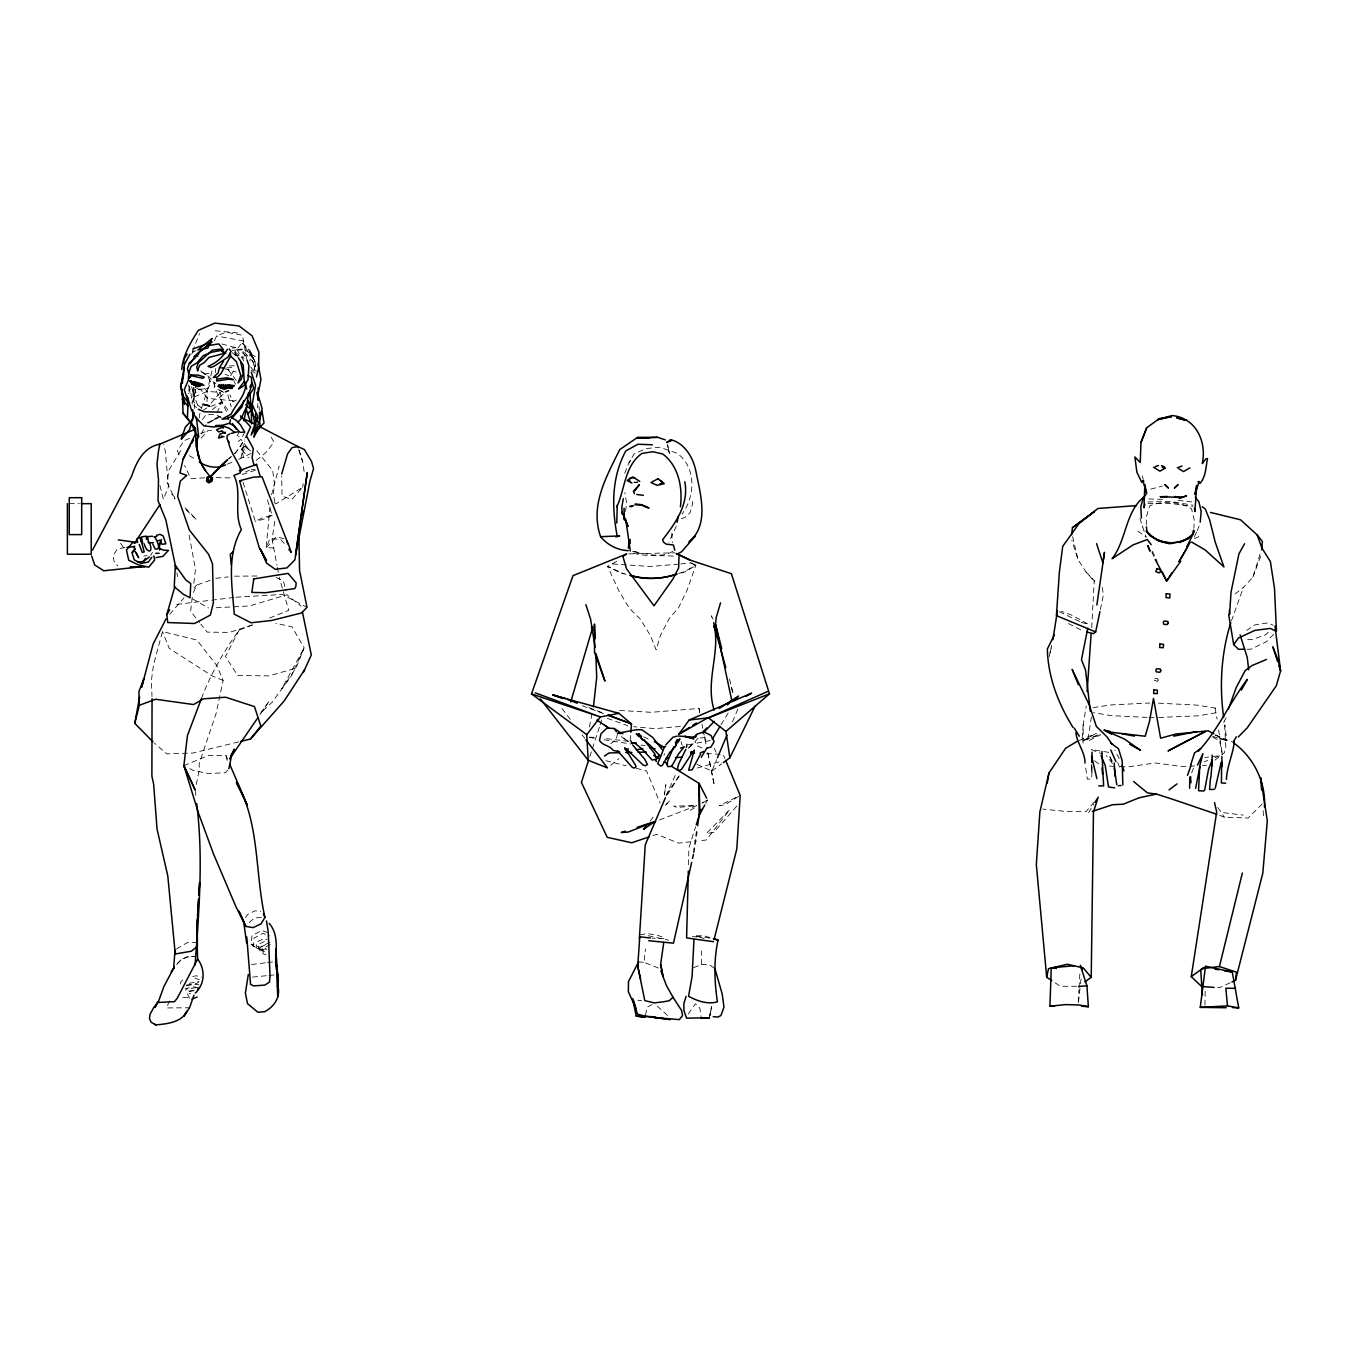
<?xml version="1.0" encoding="UTF-8"?>
<svg xmlns="http://www.w3.org/2000/svg" width="1348" height="1348" viewBox="0 0 1348 1348"><rect width="100%" height="100%" fill="white"/><g stroke="black" fill="none" stroke-linecap="round" stroke-linejoin="round"><path stroke-width="0.75" stroke-dasharray="5 3.75" d="M693.597 967.729L701.482 964.393L701.516 950.93M1083.067 743.119L1083.202 724.735L1086.269 705.998M206.985 401.721L207.12 391.426L212.495 368.931M1204.96 1005.119L1205.179 988.741M688.491 864.725L688.912 847.993L695.619 826.728M1146.272 525.046L1146.491 516.452L1149.574 505.921C1162.768 500.411 1179.197 501.338 1191.497 508.735L1194.193 519.721L1193.907 528.315M254.536 369.975L254.907 361.668L249.886 350.649L242.741 343.538L255.008 361.786L256.086 371.677M1078.282 1002.086L1078.956 989.786M1079.074 987.73L1079.984 971.335M1091.981 771.932L1091.594 778.976L1087.347 779.11L1085.275 764.788M1083.202 724.735L1081.938 741.333L1096.396 733.245M214.585 382.663L214.265 386.724L219.387 397.778L229.514 412.421M215.377 372.537L215.697 368.476M630.156 740.473L630.645 734.256M189.293 386.219L188.787 391.847L189.95 393.33L188.13 393.532M269.988 506.831L266.163 547.743L274.79 547.928M1091.711 627.663L1094.256 580.28L1094.677 581.814L1086.067 571.973L1078.063 559.774L1071.829 540.177M263.534 950.475L253.188 946.229L251.166 944.021L252.009 935.596L261.832 930.44L268.993 933.052M266.028 954.704L262.877 953.693L263.146 951.048L266.567 949.396M195.679 389.336L195.275 393.161L200.077 388.847L207.727 398.368L236.254 401.131M1078.501 1002.12L1080.27 985.894M1080.489 983.855L1081.382 975.733M257.434 407.753L257.906 403.709M658.313 968.033L644.007 962.304L645.49 949.076M192.242 597.316L190.624 611.385L199.555 622.557M193.859 583.246L195.477 569.159L189.108 534.971M664.446 794.68L665.811 784.688L664.294 794.73M625.489 511.381L626.651 503.175L624.832 492.542M274.79 521.171L272.077 539.284L276.947 565.267M302.609 487.251L303.182 483.679M180.463 984.006L180.834 981.748L183.867 979.12M199.083 418.166L200.161 411.966M196.252 784.553L199.234 769.792L199.201 763.474L216.118 713.429L223.145 680.42L216.859 665.558L196.808 640.014L162.501 631.572L153.588 664.463L151.431 680.117L151.987 696.646M1091.408 716.917L1087.752 741.215L1100.44 734.778M709.857 1015.785L711.693 1006.568L709.705 1015.988M240.972 458.168L244.258 440.964M617.519 733.329L616.39 739.193L610.779 743.742M589.396 726.993L592.227 712.839M709.301 1017.875L711.34 1007.681M1100.356 609.515L1103.338 595.26L1102.057 584.914M271.571 494.901L279.188 466.037M1049.132 656.779L1051.659 645.372M195.443 389.875L192.629 402.159L193.691 387.499L194.584 408.528M1050.092 652.786L1052.013 644.782M645.406 1015.196L647.343 1007.175L654.184 1003.384M253.761 370.565L255.429 364.482L244.662 352.451M664.059 755.284L664.513 753.65M1235.088 593.962L1243.446 587.391L1252.798 577.332L1261.947 548.147M242.623 453.602L245.42 445.817L241.612 449.154L243.617 457.663L248.874 457.612M589.817 756.548L591.755 750.583M592.395 748.595L599.523 726.707M600.163 724.702L602.101 718.737M201.425 408.225L207.12 391.426L204.559 388.207M1231.465 620.805L1243.446 587.391M1252.798 577.332L1261.239 554.769M201.509 698.399C210.676 673.983 224.004 651.017 239.169 630.038L252.244 624.95M624.714 473.283L628.977 462.617L634.116 453.973L646.08 448.564L659.694 447.233L677.134 453.265C696.528 467.267 695.315 496.468 682.021 514.06M192.376 351.424L199.555 333.596M260.029 714.558L269.381 700.909L260.568 713.21L272.043 702.291L291.337 675.988L304.176 647.815L281.766 688.744L295.937 668.237L304.176 647.815L291.926 626.803L275.649 623.265M1191.632 772.724L1194.581 765.462M169.444 1000.89L166.545 1007.933L189.529 1007.782M206.396 388.578L208.317 388.106L210.777 382.192L207.373 375.351L200.111 371.559M696.916 764.383L711.913 771.039L716.664 759.682M732.52 721.787L738.064 708.526M1197.209 530.691L1200.343 523.176M217.028 412.791L221.729 402.159L220.482 392.352L207.12 391.426L194.567 396.733L198.763 408.158M193.438 592.446L196.69 585.083L210.086 580.348M1194.345 536.723L1197.378 530.387M666.047 796.011L676.207 773.044M676.308 526.141L668.979 542.132M214.281 340.993L216.556 335.972L226.026 332.215L242.421 335.214L247.105 360.573M201.29 434.039L205.974 424.671M244.797 432.152L242.32 437.055L238.36 436.28M239.371 431.663L237.282 435.758L233.305 436.297M239.169 630.038L225.436 656.56L237.72 675.55L268.757 675.87L295.937 668.237M705.661 803.391L707.531 799.954L702.19 802.751M1223.647 722.343L1227.59 715.181M1142.615 526.714L1146.019 537.01M150.69 555.258L152.459 552.276M180.699 450.636L168.837 470.25L167.253 482.702L174.886 499.131M245.538 917.702L247.527 914.45L255.058 910.776L260.737 911.619M720.978 724.836L728.628 712.25M667.53 794.713L679.19 775.909M1088.577 812.541L1093.919 804.031M230.559 375.772L234.855 369.015M666.198 794.831L678.988 775.926M191.669 353.985L194.078 350.531M628.977 462.617L630.696 460.14M202.436 419.649L206.042 414.561L216.253 414.561L221.493 417.931M688.289 1013.949L695.517 1003.755L699.781 1008.119L701.432 1018.313M235.512 355.906L234.906 352.013L243.297 340.876L216.556 335.972M650.006 821.117L653.831 816.214M169.663 614.368L183.985 597.889M1094.104 802.06L1085.983 811.732L1065.645 811.395L1042.813 809.103M234.67 453.551L236.406 451.496A53.347 36.362 -34.8 0 0 244.359 438.942M234.754 453.754L236.456 451.732A53.111 36.211 -34.8 0 0 244.376 439.229M227.761 770.096L225.487 772.741L208.215 773.516L193.64 770.567L188.754 768.124M210.979 403.237L220.482 392.352M736.766 806.087L713.783 832.457L706.285 833.536L729.689 809.727L706.301 839.989L698.399 840.899M301.244 488.785L291.741 499.552L282.018 496.03L281.698 475.996M666.114 804.638L669.703 800.628L665.592 805.144M201.172 438.066L207.895 430.602L213.725 430.096M688.609 747.988L694.169 741.821M688.71 748.14L700.084 736.244M176.622 964.561L181.727 959.287L187.776 956.524L194.55 956.423L187.776 956.945L181.727 959.287L175.358 965.353M1273.557 634.352L1266.294 641.783L1250.708 649.231L1246.647 649.264M193.859 587.93L196.69 585.083M1262.166 803.998L1248.13 818.017L1224.338 817.174L1218.794 815.034M243.044 482.348L255.328 521.406L261.9 518.02L272.144 515.239L267.342 499.603M272.144 515.239L265.59 518.626L255.328 521.406M1268.283 632.279L1265.604 634.756L1252.174 639.677L1244.912 639.457M249.313 922.538L254.216 918.072L261.512 917.381M219.387 397.778L223.819 393.801M250.644 451.091L244.948 446.239L241.612 449.154L245.151 453.484L239.742 447.839M189.579 998.396L185.653 990.039L188.08 987.932L194.314 986.837L198.105 987.865M610.728 765.26L618.901 758.671M176.521 948.992L188.029 942.218L196.859 942.673M256.221 460.308L265.876 452.658L273.964 442.329L270.24 435.252M212.31 409.607L221.729 402.159L227.256 413.078M1214.936 760.154L1224.473 752.656L1225.821 746.438L1224.355 721.18M711.913 771.039L721.702 763.827M1246.647 630.46L1254.769 624.916L1267.743 622.911L1273.186 625.287M300.924 488.296L275.75 503.967L272.01 499.973M738.485 796.483L724.668 804.941L719.327 805.599L740.204 795.421M616.643 561.408L607.544 566.379L624.191 573.877M203.531 409.927L206.918 407.905M690.227 810.317L695.416 807.199M702.342 803.054L707.531 799.954M690.783 562.807L696.074 565.351L684.615 571.973L678.802 573.625M1194.277 538.627L1201.506 535.442M207.137 423.036L219.084 416.347M255.328 470.267L242.674 474.378L242.825 473.199L249.464 470.233M208.418 423.154L220.347 416.583L208.03 422.733M270.24 944.527L261.31 949.413L253.188 946.229L253.997 938.157L262.944 933.271L269.432 935.815M236.355 400.07L232.985 401.873L229.868 394.829M269.92 942.134L260.113 947.29L251.166 944.021M266.146 948.267L262.675 950.037L256.305 947.846L256.878 942.134L263.82 938.612L267.005 939.708M264.444 941.46L258.833 944.257L258.378 948.756L262.877 953.693M673.006 551.197C660.537 559.15 645.759 553.152 632.364 551.416M265.168 944.914L260.855 947.021L260.518 950.374L264.494 951.637M238.613 459.331L251.318 453.332M1230.151 982.793L1219.485 987.68L1215.424 987.343M189.613 438.336L184.12 440.661L177.279 450.771L180.009 456.332M200.582 433.702L207.895 430.602M227.391 464.133L233.036 461.774M1079.125 740.541L1096.463 733.329M269.651 618.041L288.742 610.324L279.188 577.264M183.867 765.681L208.873 755.318L226.026 755.503L227.509 759.025M1204.253 761.839L1207.808 760.441M1214.952 757.66L1220.294 755.571L1204.826 757.492M192.258 352.165L195.898 350.75M210.625 406.473L221.729 402.159M1098.081 734.829L1082.714 740.777L1100.221 734.727M659.543 819.938L696.849 805.548L673.612 806.121L677.134 807.536L696.849 805.548M681.33 518.761L684.969 517.497L690.142 512.56L692.552 503.933L692.063 498.204M652.954 835.608L656.813 834.311L678.634 843.157L696.411 841.118M252.464 625L229.43 632.397L207.204 632.128L200.818 624.158M678.684 573.439L684.43 571.771L695.972 564.863L687.194 589.885L678.583 607.628L669.114 618.698L660.351 635.649L656.156 649.921L650.511 635.784L640.3 619.069L629.314 608.285L618.901 590.946L607.459 566.16L619.979 572.782L626.062 574.265M697.202 768.04L721.062 761.35M1150.687 489.139L1162.313 486.123M238.562 741.906L192.798 753.06L166.781 753.869L154.43 743.102M198.678 389.774L208.317 388.106M633.914 482.651L637.823 481.792M125.111 547.49L117.327 549.074L112.962 555.73L114.563 563.531L117.866 565.739M688.255 744.787L710.514 740.507M186.226 985.826L196.353 983.888L200.717 980.114L194.955 978.277M192.73 976.441L196.404 975.767L201.256 977.199M189.141 983.315L198.325 981.614M231.991 348.205L235.833 347.514M640.098 934.838L647.074 933.591L656.341 935.023L663.957 937.467L664.379 938.73L652.264 938.174M186.647 985.068L194.382 983.686L199.032 984.967M195.949 987.646L188.215 989.028L185.114 988.168M193.59 990.325L189.445 991.05L185.653 990.039M194.196 990.662L189.428 991.471L187.608 993.038L190.573 993.796M1093.093 707.649L1110.668 704.953L1149.878 702.999M223.92 392.369L216.674 389.252M204.188 374.036L212.074 373.008M233.912 597.45L174.532 604.696M235.951 597.198L282.204 594.451L307.007 607.291M251.554 964.511L265.556 962.792M267.544 962.539L273.543 961.815M251.217 469.66L255.092 469.205M143.747 556.05L147.218 555.646M215.832 578.309L228.267 576.893M699.814 712.519L699.005 708.475L651.253 712.3L618.597 710.413M678.752 564.121L650.393 566.497L611.621 563.902M680.74 563.936L690.665 562.925L696.074 565.351M252.598 977.098L266.988 975.649M269.027 975.447L275.194 974.823M232.024 350.429L236.001 350.025M700.185 737.996L708.071 737.272M680.369 726.42L655.179 728.645L633.493 726.724M226.801 367.903L234.855 367.397M1148.058 503.545L1170.199 503.394L1192.744 506.393M1147.788 501.978L1170.3 501.439L1193.199 505.214M1194.648 765.934L1182.701 766.591L1155.118 762.968L1127.45 766.961L1117.391 766.473M1202.601 765.479L1206.595 765.26M204.66 477.866L190.911 478.557L184.541 465.582M628.572 553.876L674.826 552.798M229.312 365.931L237.012 365.628M216.169 607.746L249.329 605.977L286.922 594.822L301.143 606.145M216.236 477.613L231.738 477.95M673.292 556.151C659.526 555.005 644.984 557.095 631.976 552.663M234.468 576.186L258.563 575.984M69.388 503.663L79.313 503.663M1076.563 986.264L1060.337 986.264L1053.513 981.748M1147.013 717.422L1111.022 715.603L1093.43 712.688M1148.968 717.422L1154.832 717.439M182.907 997.419L190.911 997.453M1162.465 499.4L1146.76 498.895M1158.724 717.473L1198.355 715.788L1215.525 712.873L1215.138 708.037L1197.091 705.122L1153.753 702.915M701.482 964.393L709.166 964.578L714.929 968.639M589.346 737.188L597.215 737.457M692.4 936.641L697.573 936.877M1109.337 766.102L1115.369 766.389M638.497 961.966L644.007 962.304M706.47 753.431L723.219 754.577L724.853 758.435M221.797 343.959L235.732 347.666M628.808 741.333L602.927 738.283M215.225 330.782L240.618 333.209M640.974 745.073L645.102 745.511M1178.152 500.344L1192.154 502.012M637.789 1000.233L641.749 1000.721M1223.563 812.676L1243.193 815.119M709.739 938.09L694.372 935.916L703.454 935.647L710.413 937.702M634.066 482.028L637.89 482.618L634.049 481.994M589.16 737.39L596.338 738.519M1108.696 752.353L1091.307 749.623L1102.563 754.139M604.039 739.732L630.679 743.978M224.493 368.661L236.102 371.997M648.135 935.731L668.591 940.196M632.6 551.298L638.43 552.562M283.99 538.711L276.424 536.807L266.163 547.743L269.954 538.627L280.637 539.419L285.338 544.541M605.842 760.676L626.163 765.782M636.323 768.343L646.484 770.888L660.132 803.004M234.148 354.49L243.449 356.866M1081.366 622.338L1088.561 624.394L1072.469 615.463L1061.196 611.217M1212.678 736.379L1226.292 740.625L1215.323 736.396M699.292 936.961L704.633 938.747M607.291 718.332L627.696 725.696M582.37 705.813L603.988 713.783M588.908 707.633L602.455 712.806M1214.986 735.182L1232.24 741.872M223.145 680.42L212.057 675.887L169.208 648.371L162.501 631.572M701.954 747.904L696.983 745.798L695.332 742.158M225.082 374.188L228.89 375.89M217.786 389.336L223.498 391.914M1079.58 621.512L1059.073 611.588M276.222 577.567L283.4 580.971L285.911 590.862M1137.914 531.213L1146.289 537.178M643.653 736.851L648.27 739.075M1068.475 623.568L1083.219 631.15M195.072 387.348L200.077 389.96M1212.745 737.103L1219.62 740.726L1222.232 754.257M1215.61 734.761L1226.68 740.608L1225.062 725.14M192.747 598.967L208.519 607.999M189.242 455.691L196.067 459.735M244.982 349.941L255.278 356.681M621.31 736.631L628.252 741.366L621.529 736.749M200.582 370.835L208.569 376.362L215.983 383.927M234.906 352.013L244.055 358.433M1094.627 760.811L1101.265 765.715M193.708 405.36L196.656 407.568M201.695 408.124L193.775 402.024L192.764 388.258M251.25 370.093L255.564 373.565M242.134 352.603L245.302 355.147L246.499 358.619M244.948 446.239L249.195 449.946L240.955 439.313L237.568 442.144L239.118 444.166M232.345 352.586L235.159 355.046M657.319 1006.181L668.507 1016.224M185.973 509.763L196.639 519.721L183.48 506.14M174.718 497.092L171.786 494.093L175.072 498.372M242.741 343.538L250.526 351.777L255.008 361.786L249.886 350.649L249.886 361.146M1086.067 571.973L1094.61 581.072M256.76 450.754L272.65 470.469L274.335 482.938L273.509 494.312L275.059 503.647M1112.504 763.524L1106.32 755.638M561.964 708.492L572.074 721.686M582.184 734.896L584.712 738.182M227.997 369.487L236.338 380.574M250.728 366.875L253.138 370.211M120.562 543.278L125.179 550.018M1217.8 807.469L1224.338 817.174M235.159 352.974L238.394 357.894M236.726 349.301L243.786 360.809M1119.211 758.57L1114.914 750.263M668.692 451.698L669.619 453.417L667.513 444.722L668.692 451.698L668.22 447.368M1112.269 761.249L1109.134 755.116L1112.909 764.552M713.058 619.17L711.407 615.817L712.519 619.794M1152.439 551.315L1157.174 561.526M714.373 748.376L716.024 752.184M1151.849 551.939L1154.242 557.6M234.063 380.911L235.411 384.214M213.169 381.872L215.865 388.477M188.4 385.056L190.658 390.566L192.225 404.265M243.044 351.457L246.044 358.972M1117.762 762.513L1120.694 769.978M298.801 449.726L302.609 461.42L304.597 474.749M299.054 450.266L302.609 461.42M1139.953 518.272L1142.615 526.967M681.094 741.569L682.206 745.242M191.551 386.691L194.567 396.733L194.483 388.949M1142.262 475.777L1143.323 479.45M227.879 395.082L231.233 406.843M731.324 687.514L733.531 695.484M729.504 679.089L733.649 695.349M159.957 485.6L163.394 499.367L168.466 486.83L165.366 451.428L163.715 444.385M250.526 351.777L254.974 370.329M1072.62 536.622L1078.063 559.774M226.026 755.503L227.66 763.086M176.891 572.849L177.683 576.674M701.954 724.196L702.78 728.274M703.201 730.313L706.082 744.585M707.734 752.74L714.339 785.362L707.885 752.993M704.65 736.8L706.268 744.888M277.317 567.272L278.446 573.271M1215.138 708.037L1217.059 719.057M699.005 708.475L699.663 712.25M1218.643 729.976L1222.35 754.088M258.968 406.405L259.423 410.399M195.477 791.478L195.864 795.505M189.428 387.651L189.95 393.33M1263.093 810.654L1263.548 816.821M671.776 533.067L672.349 542.789M1091.728 764.434L1091.863 768.192M1091.863 770.534L1091.711 764.552L1091.914 772.522M228.654 458.741A108.177 46.017 -43.5 0 1 231.148 456.551M228.772 458.927A107.621 45.781 -43.5 0 1 231.249 456.736M1158.185 680.083L1157.342 681.448L1153.113 679.645L1153.955 678.28L1157.544 678.516L1158.185 680.083"/><path stroke-width="1.5" d="M697.624 825.701L699.106 815.473L699.123 783.424L671.152 766.102M192.242 425.193L196.218 435.421L195.443 428.664L183.058 413.297L182.25 389.252M680.403 506.73C682.762 487.723 678.819 466.155 662.778 453.99L652.853 451.749L642.086 453.383C624.68 465.296 625 489.038 616.879 506.814M684.801 481.758C689.131 504.152 675.634 522.99 662.626 539.655L663.435 542.115L666.131 544.103L673.393 544.98L674.842 550.304M152.054 698.719L151.886 776.094L153.655 784.266L157.025 828.936L167.809 876.015L175.24 953.98L191.349 951.216L197.381 946.38L197.28 919.538M1189.627 788.294L1189.762 777.156M1084.904 981.816L1091.223 977.384L1093.464 811.951L1098.182 797.224L1094.98 802.33M197.752 383.506L197.768 382.444L197.533 383.489M1234.313 741.063C1233.285 753.953 1226.899 766.068 1226.444 779.414M266.449 920.886L268.201 931.35L270.038 976.323L269.465 982.102L264.815 985.102L253.593 985.894L250.559 984.36L246.785 937.045M275.666 956.002L275.818 948.588L277.503 973.357L275.733 960.079L278.379 980.855L277.587 986.365L277.637 985.152C281.109 996.357 274.487 1006.703 264.579 1011.741L257.889 1012.23L247.543 1003.653L245.387 993.19L248.302 974.486M1122.817 784.974L1122.227 760.929L1118.503 748.763L1111.005 743.186M1211.919 765.883L1212.172 755.133M688.322 871.01L686.604 937.922L713.53 941.713M616.777 523.041L617.266 505.011M1091.728 762.564L1092.065 752.201M195.443 428.664L187.406 418.2L188.231 398.267M676.241 553.472L679.072 554.82L678.634 567.929L672.922 579.033L653.999 605.791L626.466 568.704L622.928 556.438L626.567 553.961L573.001 575.647L531.5 693.9L586.734 734.66L588.217 760.255L607.459 767.888L585.976 739.833M1054.81 1005.878L1049.924 1006.215L1051.255 967.83L1074.086 965.758M240.601 467.368L240.365 472.895L233.912 475.389C242.354 491.986 233.322 512.24 241.393 529.528C226.312 555.595 232.26 585.757 234.232 614.166L251.048 622.776L271.622 620.468L301.531 612.969L307.007 607.291L299.559 570.558L298.868 534.684M693.984 939.674L692.08 976.575L688.558 996.29C697.118 1000.924 707.717 1004.715 717.389 1001.85C714.406 981.496 713.597 960.298 718.063 940.095L713.362 938.815M188.838 370.885L188.332 380.305L184.288 389.606L188.434 403.018L183.446 396.531L180.497 386.438L183.48 375.603L184.288 364.735L189.967 354.254M198.628 899.47L196.757 930.828L197.634 959.051L177.195 998.363L174.414 1001.682L158.12 1002.457L153.975 1007.091L150.032 1014.303L149.493 1018.599L151.077 1022.205L155.829 1024.901C166.748 1023.907 181.609 1022.424 186.984 1011.219L183.867 1016.224L189.529 1007.782L193.977 995.212M198.881 895.291L199.639 882.738M1087.128 691.591L1091.122 633.88M275.649 959.827C276.458 947.61 277.941 933.288 269.212 923.431M639.356 938.916L645.254 844.825L665.39 797.797M197.533 915.444L198.577 899.015M198.83 894.904L199.622 882.586M258.159 399.8L258.142 387.904M182.384 383.321L182.924 375.266M183.716 363.202L183.985 359.175L187.153 354.052M660.857 970.863L666.434 985.557L673.006 997.267L669.248 1000.738L663.267 1001.834L654.353 1002.895L644.799 1000.62L637.739 966.162L639.761 936.776L650.494 938.04M173.622 968.521L175.021 950.205M630.813 732.183L631.471 723.893L618.901 713.345L552.916 694.978L562.739 698.584M628.404 548.215L629.078 540.026M1199.939 483.46C1206.039 476.821 1205.752 466.93 1207.522 458.522L1205.837 458.91L1202.281 463.56C1206.915 442.026 1196.131 417.661 1172.019 415.555L1157.578 419.683L1171.412 416.701L1159.482 418.52L1146.693 427.771L1140.947 442.565L1140.256 462.482L1134.881 456.938L1136.87 472.204L1141.79 482.432M1210.487 778.184L1209.544 789.49L1214.447 789.355M1261.728 549.091L1262.368 541.525L1257.094 534.836L1240.581 519.806L1210.521 512.442M252.548 405.445L251.857 413.28L254.081 416.768M1264.441 807.064C1266.092 782.649 1253.657 757.205 1233.841 743.085M1200.192 522.148L1201.169 511.6L1198.894 501.793L1195.288 497.294M245.639 382.31C246.566 395.25 236.102 403.355 231.165 414.072L222.032 419.127L227.273 418.773L234.114 414.847C241.831 403.305 253.812 392.824 251.351 377.373L248.032 375.469M190.725 382.225L193.084 382.36L190.321 380.877L196.741 385.461L202.554 384.803L190.742 382.124M1210.875 777.594L1212.307 759.817L1208.617 768.967L1204.691 790.029L1203.68 791.006L1198.557 790.737L1199.754 765.934L1202.905 753.65L1197.53 765.125M1226.141 1007.731L1200.259 1007.377L1205.5 966.196L1232.291 972.06L1238.711 1007.883L1232.46 1007.596M593.457 706.756L596.709 677.252L595.782 653.291L604.915 681.077L594.535 652.483L594.468 624.023L595.125 638.666M1071.609 534.718L1072.435 527.708L1094.391 511.532L1072.435 527.708M1096.868 604.982L1104.484 552.343L1102.9 562.841L1096.581 543.648M1231.92 981.984L1235.476 980.35L1236.47 972.194L1219.435 966.55L1202.315 968.622L1191.261 976.609L1201.236 986.146M195.072 965.067C198.948 911.534 203.514 857.261 196.656 803.543M662.643 974.385L660.638 964.275L663.772 942.42M700.539 754.24L692.147 769.792L688.659 770.214L694.389 749.96M248.537 392.706L246.684 406.473L240.888 419.076L238.276 421.941M184.221 367.128L180.8 386.253L184.507 404.198L181.508 390.718M159.283 543.463L158.761 547.204L161.423 539.571M1057.439 610.762L1052.906 639.677M253.778 578.932L251.84 592.412L265.522 592.716L294.791 588.587L295.852 586.447L296.156 582.858L288.101 573.389L253.441 578.966M693.765 852.273L694.355 848.178M694.961 844.101L695.551 840.006M696.141 835.912L696.731 831.834M1195.625 788.361L1199.889 766.709M181.71 369.588C182.974 355.114 190.658 342.257 198.358 330.327L214.854 323.099L239.085 325.963L252.093 335.854L258.883 352.131L258.563 368.223L256.457 377.052M1191.261 976.609L1216.688 812.035L1214.531 802.616M225.487 385.764L225.655 384.719L225.133 385.646M1047.244 783.053L1048.963 773.027L1065.56 748.292L1077.204 741.333M623.298 498.693L621.782 507.303L622.203 514.262M637.756 966.162L638.261 963.365L637.739 966.162L640.603 979.154M152.897 741.754L134.766 723.337L139.636 696.95M299.947 528.804L300.671 524.878M302.474 515.054L303.199 511.128M193.944 429.759L159.839 444.149L158.407 451.614L156.975 464.268L158.491 479.686L158.053 500.799L165.855 519.924L176.083 569.008M228.89 768.764L231.553 755.588L234.367 749.185L230.828 755.722M1215.256 788.192L1221.136 762.496M686.385 747.415L687.025 744.349M1086.64 631.976L1093.481 633.627L1095.671 631.909L1099.934 611.554M197.044 440.105L198.274 434.241L197.28 440.442A56.313 43.793 24 0 0 205.587 470.772M677.117 522.266L678.347 516.436M1087.769 628.219L1081.484 659.678L1085.544 670.108L1090.296 711.255M1051.811 980.619L1046.688 977.233L1048.508 968.69L1067.363 964.258L1083.253 967.898L1091.223 977.384M243.836 420.812L246.819 406.81M190.489 381.939L190.506 381.838M1192.744 533.69L1193.519 530.101M229.615 423.508L230.441 419.784M141.692 687.059L153.133 644.041L165.956 619.002M691.659 862.4L673.495 943.179L648.708 940.702M692.569 858.356L693.479 854.312M199.302 457.461L195.982 445.716L195.662 433.5L183.092 459.146L179.958 472.963L186.799 475.389L180.261 481.152L177.616 496.283L189.377 530.067L208.586 554.314L212.495 563.75L213.372 602.826L210.355 615.092L194.55 623.501L167.759 622.557L166.798 614.621L174.819 586.666M1048.963 773.027L1039.881 811.85L1036.326 864.641L1046.688 977.233M141.86 686.823L143.832 678.752L138.962 691.457L139.265 705.358L134.766 723.337M1144.907 504.135L1144.014 507.842L1144.84 484.404L1146.626 493.435L1142.767 480.495L1143.862 481.287M1219.435 966.55L1242.351 873.015M714.036 939.708L736.817 848.886L740.204 795.421L725.679 760.373M223.599 361.112L219.522 367.549L218.157 372.857L213.338 377.44L217.517 377.052L221.038 373.497L230.626 356.074L230.356 352.89M1235.476 980.35L1262.79 873.302L1267.322 820.814L1260.683 777.712L1261.593 790.063M243.634 400.862L242.084 406.759L231.738 418.335M198.105 987.865L197.162 991.42L195.342 992.987M194.163 412.539L189.546 429.776L181.39 439.145M255.968 431.933L262.001 411.073L264.039 422.918L255.968 431.933L255.513 413.988M1145.918 494.564L1143.525 497.277L1140.796 506.629L1141.436 517.986M281.665 473.991L287.596 453.821L292.095 447.62L297.874 446.559L304.378 449.524L311.489 461.437L313.562 468.565L309.956 481.118L295.532 555.443L307.26 472.558L294.926 559.791L286.939 567.912L275.211 569.311L266.55 563.093L260.063 548.67L266.399 560.364M570.71 702.005L592.85 626.837M720.54 602.859L716.176 617.62L715.518 624.191L731.711 700.252L727.549 704.869M158.12 1002.457L163.984 986.298L174.313 967.005M686.081 996.408L683.908 1003.35L683.874 1010.41L686.621 1018.178L702.679 1017.824M696.225 824.791L701.095 809.306M1190.823 764.468L1194.513 752.959L1200.714 748.511M664.682 746.438L657.723 763.726L660.705 766.052L662.39 765.31L669.518 752.74L675.247 746.64L677.555 739.479L675.365 742.799M199.42 384.045L199.757 383.017L199.167 383.995M588.52 760.525L581.409 782.413L607.223 837.327L631.74 842.77L649.096 836.906M258.9 418.554L262.203 408.798L257.957 394.56L260.956 379.445L258.075 363.707M221.965 388.494C242.943 384.635 225.638 390.398 220.701 387.803L224.257 389.1L228.857 387.382M181.255 438.69L185.417 426.996L192.831 419.262L192.713 409.758M1187.504 775.353L1191.11 765.209M1230.775 622.776C1221.221 653.089 1219.283 685.846 1223.647 717.203M1228.55 708.778L1236.251 687.463L1245.198 670.546L1252.09 665.524L1266.513 659.442M251.116 435.134L257.67 416.043L252.194 404.788L255.547 385.174L251.284 372.132M201.509 698.399L187.439 735.536L183.867 765.681L198.56 813.333L213.675 854.362L235.984 906.816L245.808 926.396L253.087 927.626L260.99 923.869L264.949 917.348C254.789 872.746 259.962 822.937 236.439 782.261M707.228 747.904L710.834 747.196L714.154 741.619L710.935 735.418L703.825 731.745L696.781 734.34L695.652 737.339L678.128 736.008M1140.947 442.565L1146.693 427.771M717.456 757.778L726.976 735.048M194.584 383.489C186.9 378.906 196.016 388.932 200.245 385.949L195.915 386.017L199.335 386.185M673.949 746.573L667.782 760.761L666.771 764.501L668.052 766.726L671.708 766.271L678.667 753.785L684.245 746.691L680.555 748.14M245.842 437.443L250.627 426.827L240.433 415.841M240.551 741.434L250.492 739.007L284.158 700.994L304.564 669.754M303.485 672.146L311.304 654.976L302.457 612.194M157.531 1002.002L154.986 1007.529L156.553 1004.412M249.835 387.078L252.244 382.899L253.66 388.51L248.639 396.026M675.247 746.64L676.679 743.557M1194.463 531.078L1186.948 546.631L1190.267 542.435M723.337 762.614L729.875 757.812L755.032 706.2M1054.422 634.79L1047.362 648.978C1047.918 676.982 1058.382 703.959 1073.042 727.499M226.919 386.017L227.408 385.023L226.7 385.983L217.854 386.067C222.285 390.465 228.419 386.135 232.783 387.415L225.79 385.764L226.7 385.983M638.497 961.966L628.471 981.647L628.337 991.74L635.953 1008.27M252.295 433.365L255.075 427.99M183.092 459.146L190.338 445.379M699.106 815.473L704.718 805.127M685.846 749.303L678.651 763.979L677.218 769.708L679.493 770.416L681.448 769.422L693.175 751.291M1241.373 690.125L1247.288 679.392C1229.679 702.797 1218.204 729.774 1198.389 751.224M92.456 550.186L131.615 476.316C136.317 462.145 143.528 447.199 159.839 444.149M191.686 383.792L196.134 385.612L191.719 383.877M1244.575 543.716L1238.947 553.809L1231.061 592.025L1229.545 614.452L1229.342 610.442M713.715 627.376L715.518 624.191L721.736 648.59M1188.65 545.064L1178.961 561.779L1186.661 548.484M166.798 614.621L169.629 609.768M197.819 990.291C205.098 981.277 204.626 968.1 197.634 959.051M677.64 742.63L679.864 738.856L678.297 741.467M1233.117 742.243L1236.318 736.783M227.29 349.284C223.229 357.052 215.966 363.219 208.03 366.302L210.895 367.448L214.416 366.066L227.863 357.186L231.047 351.356L229.16 348.947M191.399 443.61L193.522 440.071M701.297 757.205L706.756 748.207M712.233 739.21L719.883 726.623M1171.968 572.883L1166.643 581.173L1162.347 572.243M134.648 543.109L159.94 504.624M190.186 363.69L196.387 354.406L212.108 341.903L192.815 349.014M201.24 384.669L201.914 383.674L201.037 384.652M229.632 758.857L257.687 717.962M171.179 971.942L174.296 967.392M132.593 552.646L134.615 549.714M137.799 562.369L143.427 561.358L145.449 558.426M223.566 385.545L223.33 384.45L223.785 385.595M151.852 557.213L148.432 561.981L141.152 563.43L134.294 559.892L131.868 552.427L135.322 548.855M1180.814 561.156L1166.627 580.971L1155.185 559.403M1244.608 649.264L1238.509 649.315L1233.69 644.58L1238.424 638.025L1254.921 630.392L1270.17 628.404L1276.455 631.37L1274.483 588.166L1270.372 561.543L1261.947 548.147L1257.094 534.836M707.953 717.793L678.853 734.205L689.165 720L751.611 693.142L746.152 696.225M586.734 734.66L600.365 716.951L618.901 713.345M228.216 386.118L229.177 385.191L227.121 385.882L232.581 385.562L229.396 386.151M250.492 739.007L260.821 726.033L254.469 706.588L225.622 697.236L203.548 698.82L193.573 704.549L155.525 699.241L139.265 705.358M250.576 422.514L247.762 413.87L251.267 409.961L247.746 401.081M703.909 731.037L706.689 727.971M199.959 384.062L194.668 382.461M643.636 829.273L646.383 826.257L643.636 829.273L654.892 821.522L637.115 827.335M210.288 476.906L214.332 472.592A108.177 46.017 -43.5 0 1 227.424 459.853M657.217 757.492L659.138 755.453M702.915 733.278L714.288 721.382M734.188 700.572L738.451 696.107L719.175 708.441M1238.273 736.985L1247.355 727.684L1276.337 685.728L1280.6 670.916L1275.006 626.079M634.773 490.824L639.39 484.657L633.442 491.245L634.369 493.705M689.654 541.626C709.132 523.968 700.657 495.238 696.225 472.878C693.934 458.977 685.289 443.189 670.579 439.684L669.417 440.425M665.861 744.753L672.989 737.221L676.999 736.193M232.8 551.939L230.255 554.314L231.266 564.93M1193.351 533.673C1181.033 547.002 1157.174 545.35 1146.39 530.893M692.518 738.333L696.781 734.34M688.811 541.997L695.029 536.352L681.684 551.669L676.645 554.365M230.811 387.668L231.367 388.376L230.896 387.584M1143.525 497.277C1125.192 512.291 1126.456 540.245 1112.134 558.695L1133.129 544.862L1147.316 539.554L1151.209 544.676M197.128 997.116L191.922 999.003M729.875 757.812L725.949 731.425L769.489 693.832L731.391 573.692L689.957 560.06L676.73 553.708M1193.199 533.96C1180.629 546.9 1156.854 545.401 1146.407 530.59M1203.899 967.46L1200.697 969.953L1202.416 994.942M1169.087 789.844L1177.023 783.896M143.427 561.358L149.392 556.96M230.339 387.887L230.828 388.645L230.424 387.836M229.43 386.269L230.693 385.376L228.065 386.017M630.898 506.831L633.425 505.584M604.477 756.043L609.212 752.925L619.541 752.706M678.853 734.205L689.384 727.482M692.889 725.241L696.394 723M229.598 434.022L227.205 435.438L226.902 438.42L228.874 442.548L228.385 441.47C230.205 452.54 237.838 460.544 241.326 470.89M1189.812 467.891L1183.51 471.581L1178.792 468.75M198.864 353.799L193.977 356.563L197.886 356.057M222.184 437.173L218.494 438.066L219.977 434.039L225.369 432.27M1164.621 468.497L1159.87 471.16L1153.602 467.234M254.553 465.464L256.524 464.386L260.13 476.13M700.084 753.111L703.538 751.409M690.648 753.583L694.169 751.982L690.665 752.403L694.506 753.178M767.518 691.591L708.425 717.827L689.165 720M1179.433 542.621L1188.919 538.425M225.588 464.841C217.298 469.037 206.682 467.166 199.285 461.943M769.489 693.832L708.425 717.827L725.949 731.425M665.609 758.873L668.608 757.694M655.617 821.454L628.134 832.053L621.31 832.508L625.27 831.211M1177.225 467.807L1182.028 466.02M666.923 441.942L671.405 440.341L666.62 442.633M1182.213 497.395L1186.476 495.862L1178.944 498.137L1182.213 497.395L1175.052 496.536M225.504 391.813L228.671 390.701M1155.202 466.678L1158.387 465.549M266.533 560.6L259.187 547.507L239.556 480.815L253.205 477.192L262.017 476.72L288.236 544.306L286.652 540.885M629.668 506.427L632.212 505.601M1092.301 811.344L1112.707 804.705L1123.339 804.183L1139.043 797.814L1156.348 794.09C1176.871 800.426 1196.569 807.553 1216.941 814.327M665.339 439.869L657.773 437.325L637.638 437.325L619.692 449.642C606.415 476.804 589.683 505.433 600.601 536.656L619.574 535.948L615.699 536.807M226.734 388.056L231.418 386.59M1197.917 481.876L1199.147 481.506L1194.884 494.362L1196.687 485.381L1194.918 511.532L1194.412 508.398M221.645 431.057L218.78 431.899L216.489 429.844L224.021 426.406L228.874 428.091L234.889 432.472L231.013 433.483M617.569 750.785L632.313 767.366L634.183 768.074L635.902 767.079L635.666 765.462L624.731 747.82L625.354 749.859L628.421 748.966M676.763 573.995C661.885 579.269 645.237 579.64 630.106 575.259M156.419 535.341L159.94 534.347L163.125 535.847L165.871 543.851L161.861 544.255L159.873 540.245L157.868 540.649M676.865 574.164C661.969 579.118 645.288 580.146 630.207 575.444M681.97 757.205L675.399 757.559M642.794 748.73L636.205 749.774M256.524 464.386L239.354 470.621L242.421 469.862M154.06 537.144L156.857 536.521M659.543 484.101L663.182 482.854L660.503 480.41M1173.754 736.16L1196.855 731.543M155.964 557.6L162.94 556.353L168.449 550.372L163.597 550.203L158.794 548.181M635.077 504.759L641.614 505.112L648.203 507.943M1136.28 505.618L1097.946 508.466L1079.057 523.513L1062.73 546.344L1059.376 572.108L1056.411 615.632L1095.671 631.909M235.394 432.219L239.371 431.663L234.266 425.884L229.345 423.306L220.971 425.698L223.145 428.226M630.763 740.793L631.841 743.405L636.037 742.883M1164.217 496.805L1160.139 496.755L1167.419 496.452M1200.259 1007.377L1227.455 1005.878L1238.711 1007.883M1049.924 1006.215L1065.51 1004.597L1079.04 1004.985L1088.375 1006.703L1086.909 985.776L1080.321 965.185M1173.232 543.261L1169.104 543.682L1161.016 541.711M237.989 349.84L241.966 349.435M631.841 743.405L635.801 743.051M216.607 425.732L220.583 426.288L213.136 426.945L203.952 425.833L195.949 417.863L191.467 409.994L187.035 395.773M127.032 547.322L134.733 546.631M1114.712 787.822L1108.528 786.979L1105.225 765.445L1101.046 755.621M1078.501 986.483L1086.909 985.776M661.582 746.893L665.676 746.556M152.594 536.251L147.657 536.555L148.448 542.907L153.369 542.621M1118.267 785.699L1121.03 785.53M1225.72 783.222L1221.406 782.969L1221.659 762.109M649.5 437.712L637.099 438.285L657.773 437.325M240.315 432.32L244.797 432.152L240.466 424.923L236.271 420.357L231.603 417.644M221.948 412.202L204.256 411.747L198.341 409.27M221.763 385.595L221.224 384.433L221.965 385.629M625.725 752.555L631.909 752.42M638.11 752.268L646.366 752.083M215.916 425.496L221.611 425.378M136.03 542.688L132.441 542.722L126.459 550.035L128.734 560.212L137.951 564.711L148.718 567.205L154.7 559.926L153.79 555.865M155.728 553.337L159.148 553.32M634.655 477.731L630.409 477.748L628.286 480.225L630.224 481.438M636.795 494.497L643.367 495.272M635.161 503.933L641.682 504.708L649.079 507.926M81.284 503.663L91.209 503.663L91.209 554.23L67.4 554.23L67.4 503.663M1162.498 496.789L1179.584 497.361L1178.186 496.957M144.876 567.019L130.284 566.952L141.035 566.834L103.762 570.777L94.68 564.947L91.647 555.915M1235.611 988.32L1225.854 988.236L1227.455 1005.878M1098.789 785.884L1103.624 785.935L1101.906 751.527M195.965 383.186L195.595 382.074L197.145 383.27L193.977 381.905L194.82 383.068M652.331 444.789L637.975 444.217L625.809 450.906C611.335 477.832 611.672 507.556 617.3 536.673M654.387 1016.78L646.08 1016.409L637.419 1014.1L632.987 999.491L635.363 1006.501M636.205 1016.055L644.917 1017.201L636.205 1016.055L632.549 998.48M620.299 732.486L614.115 728.476L606.971 728.105L601.09 733.598L599.456 740.389C602.556 745.882 609.886 745.124 613.087 750.364L619.591 751.881M622.911 733.565L617.553 733.278L636.509 729.689L641.884 729.774L652.735 737.44L662.424 749.892M194.634 383.051L196.083 383.169M1081.568 1006.231L1088.375 1006.703M219.876 385.697L219.033 384.483L220.044 385.73M193.421 382.781L194.955 382.933L191.382 381.417L192.612 382.647M1202.483 986.517L1214.127 987.427M713.176 1016.662L717.877 1017.032L720.91 1015.55L723.977 1007.125L722.242 994.201L714.929 968.639M1108.022 731.897L1145.193 736.244L1149.507 721.433L1153.5 698.416L1160.611 738.182L1175.995 734.037L1208.229 730.852L1213.773 733.784M192.511 382.63L193.842 382.748L190.843 381.248L192.208 382.529M192.174 382.512L193.59 382.663M691.035 752.016L694.085 752.353M215.646 425.715L220.583 426.288M655.061 1017.572L679.257 1019.627L682.56 1015.667L681.633 1010.579L673.006 997.267M1051.255 967.83L1056.411 968.521M1156.348 794.09L1147.485 792.91L1133.533 781.469M644.58 1016.156L661.666 1018.431M118.253 539.891L135.525 542.267M219.522 367.549L223.431 368.122M1224.22 970.729L1232.291 972.06M228.57 386.05L233.575 385.595L228.857 386.084M1214.868 969.111L1218.609 969.751M628.32 550.658C617.401 550.22 607.611 545.081 600.601 536.656M1122.109 733.801L1134.46 736.109M192.663 383.489L191.416 382.158L196.404 383.169L191.686 382.107M1176.888 417.762L1186.324 420.391L1177.006 418.082M649.989 747.803L655.111 748.814M1111.443 734.154L1104.18 730.127L1109.96 731.357M221.139 436.095L224.071 436.735M552.916 694.978L565.688 698.769M654.336 741.535L662.239 746.169M714.12 938.848L718.063 940.095M239.556 480.815L241.124 481.337M531.5 693.9L600.365 716.951L535.223 692.838M1162.229 467.2L1165.413 468.295M199.74 383.792L203.969 385.292M607.914 715.215L631.471 723.893L608.251 715.03M567.626 699.511L577.298 703.201M1161.538 465.65L1164.655 466.964M1104.18 730.127L1124.316 738.974L1140.543 750.263L1129.641 744.231M679.072 554.82L689.957 560.06M241.107 417.459L255.749 424.671M259.406 426.474L297.874 446.559L298.178 447.789M631.959 483.073L627.258 480.646L632.819 476.922L639.778 481.371M640.351 737.373L649.955 745.158L660.469 756.38M154.514 1024.177L155.829 1024.901M1191.565 541.997L1205.179 549.95L1223.933 566.952L1215.256 542.233L1209.661 519.89L1205.196 508.87L1202.197 506.747M221.005 350.312L225.756 353.159M653.662 755.284L658.919 758.536M664.16 761.772L667.648 763.945M1158.994 541.222L1150.097 535.661L1146.356 531.314M221.51 430.838L225.436 433.382M596.979 720.068L609.144 728.341M604.578 725.173L607.982 727.499M191.45 382.141L194.988 384.686M634.116 742.563L641.951 748.915L652.213 760.053L656.661 759.177L654.707 753.734L643.788 739.648M641.547 736.412L638.531 733.582L642.373 739.968M626.399 748.999L643.164 765.074L645.439 765.731L647.461 764.485L644.681 759.194L632.751 745.04M245.707 404.67L251.267 409.961L251.638 423.963M230.508 356.007L236.338 361.584L240.787 375.418L238.057 382.916L241.191 379.31L243.146 373.649L240.567 361.163L238.394 357.894M638.733 736.126L636.29 733.632L639.255 736.733M183.058 413.297L187.406 418.2M182.216 399.025L187.962 406.152M540.413 698.955L588.217 760.255M288.86 549.259L291.202 552.394L288.674 544.878M248.133 400.828L251.419 405.445M241.124 362.039L243.247 365.072L244.258 381.417L238.495 389.033L243.786 385.764L247.981 380.001L248.925 365.578L247.105 360.354M614.115 728.476L616.39 731.711M144.202 543.834C146.376 553.051 154.211 554.197 149.274 542.216M1111.864 744.079L1106.809 736.699L1096.345 726.404L1089.369 705.206L1072.149 669.417L1078.366 684.666M591.3 627.09L593.575 630.476M232.429 423.508L236.186 429.186M154.548 536.673C156.216 539.369 162.367 550.186 155.138 549.04L152.846 544.154M1074.289 728.122L1079.31 736.21M247.004 436.921L253.239 448.48L252.127 457.73L254.098 465.38M135.137 551.416L138.625 557.752L136.182 552.562M706.605 798.117L699.123 783.424L699.814 810.552M236.422 782.784L247.324 805.144L229.733 764.316M245.808 926.396L238.832 911.113L243.567 920.97L246.667 943.263M1110.836 750.061L1115.925 761.654M655.634 759.783L656.425 761.654M263.399 913.708L264.949 917.348M1080.894 966.668L1082.056 969.65M139.265 544.525L142.265 552.545L144.219 551.888L141.136 540.514M1122.092 765.597L1123.996 770.888M244.308 381.585L246.768 389.067M585.858 604.629L590.592 619.136L595.091 647.276M246.044 408.613L247.762 413.87M1277.601 661.632L1272.815 646.804L1278.561 661.329L1280.6 670.916L1278.797 665.339M141.338 541.778L140.04 537.633L136.99 538.779L137.665 542.452M1091.594 756.093L1096.884 778.639M622.186 512.223L627.949 526.512L626.938 522.754M714.17 625.775L725.797 667.597M1240.143 634.908L1247.288 657.622L1248.686 669.804M256.878 392.42L258.277 400.423M1114.291 768.175L1116.784 784.705M1075.923 732.823C1077.069 743.557 1085.089 752.032 1085.005 763.069M142.72 543.328L141.405 536.892L146.224 536.15L146.477 539.385M660.638 964.275L663.081 976.626M1228.668 614.553L1233.69 644.58M714.103 710.126C704.903 680.083 721.113 652.55 713.682 622.759M625.708 519.115L630.325 551.062M256.828 417.897L257.417 422.008M275.548 961.562L276.525 969.027M196.319 417.273L198.729 436.904M623.989 515.896L624.444 519.991L624.006 508.112M1146.44 526.849L1146.777 530.455M1102.007 767.787L1102.563 774.005M1114.206 763.002L1115.167 776.499M134.261 546.142L134.446 548.922M1190.621 776.566L1190.924 782.834M250.256 393.7C249.582 408.41 257.637 422.328 253.862 437.156L259.962 425.783L259.49 412.32M630.106 539.453L630.173 543.328M1221.878 756.413L1221.979 766.574M159.502 543.379L159.536 550.018M197.516 452.406A56.683 44.08 24 0 0 205.385 470.637L210.473 477.024L214.517 472.693A107.621 45.781 -43.5 0 1 227.542 460.022M197.162 450.333A56.683 44.08 24 0 1 197.044 440.122M175.324 565.351L174.246 586.717L183.665 594.485L190.068 597.737L190.759 583.566L185.822 579.977L175.324 565.351M1147.923 545.805L1149.911 550.894L1147.923 545.805M189.36 371.273L188.872 374.003L187.423 368.712L189.327 362.983L194.837 358.265L198.712 352.637L207.39 345.661L218.797 343.909L223.583 349.873L211.366 352.283L203.127 355.704L197.027 362.848L191.197 366.285L189.36 371.273M207.12 477.782L206.497 481.135L208.923 482.854L211.956 481.202L212.58 477.849L210.153 476.13L207.12 477.782M207.575 478.102L207.087 480.832L209.041 482.213L211.501 480.882L212.007 478.152L210.035 476.771L207.575 478.102M198.173 368.914L197.684 370.97L196.757 367.06L198.442 362.747L212.192 350.21L220.567 349.098L224.071 353.446L208.94 357.456L204.222 362.663L199.774 365.173L198.173 368.914M211.906 338.584L207.912 348.07L197.87 349.958L211.906 338.584M1153.753 690.008L1153.703 693.529L1157.309 693.58L1157.359 690.058L1153.753 690.008M1166.273 593.676L1166.003 597.568L1169.761 598.006L1170.013 594.097L1166.273 593.676M190.843 374.879L189.192 378.35L191.5 375.738L202.807 378.35L204.273 377.052L198.426 375.182L190.843 374.879M208.165 476.99L207.103 479.079L208.199 480.916L210.339 480.68L211.4 478.591L210.322 476.737L208.165 476.99M208.384 477.344L207.508 479.029L208.401 480.528L210.136 480.326L210.996 478.641L210.12 477.141L208.384 477.344M1159.971 643.99L1159.617 647.495L1163.223 647.731L1163.56 644.411L1159.971 643.99M1177.899 484.842L1174.529 487.925L1177.899 484.842M231.738 387.078L232.345 387.719L231.738 387.078M1160.83 670.748L1159.903 672.298L1156.314 671.86L1155.758 670.293L1156.668 668.743L1160.274 668.979L1160.83 670.748M191.365 383.253L191.399 383.338M1168.295 622.978L1167.301 624.545L1163.712 624.309L1163.257 622.338L1164.251 620.99L1167.806 621.411L1168.295 622.978M216.624 379.176L216.708 381.096L228.115 379.209L233.288 379.647L227.003 377.743L216.624 379.176M191.197 382.697L191.197 382.798M231.334 387.331L231.873 388.039L231.334 387.331M228.317 385.242L231.351 385.814L228.317 385.242M1156.921 568.57L1155.826 571.67L1159.145 572.883L1160.358 572.108L1160.24 569.766L1156.921 568.57M231.688 385.444L230.238 386.32L231.688 385.444M234.316 385.562L231.182 386.253L234.316 385.562M657.891 478.793L650.983 482.517L657.15 485.347L664.278 483.662L657.891 478.793M1185.718 741.602L1168.042 750.954L1205.398 731.459L1185.718 741.602M709.469 1017.807L701.432 1018.313L709.469 1017.807M192.427 382.158L190.034 380.692L192.427 382.158M81.689 497.682L69.27 497.682L69.27 534.6L81.689 534.6L81.689 497.682M209.395 405.883L203.481 404.417L209.395 405.883M193 382.579L190.237 381.147L193 382.579M669.956 1019.543L652.078 1017.032L669.956 1019.543M686.688 736.817L684.885 736.328L693.849 738.822L686.688 736.817M1168.295 487.858L1164.942 484.69L1168.295 487.858M228.149 417.425L228.301 418.857L228.149 417.425M195.14 789.911L183.867 765.681L195.14 789.911M278.025 976.07L276.441 968.757L278.311 979.777L278.025 976.07M277.755 996.694L277.25 974.621L277.755 996.694"/></g></svg>
